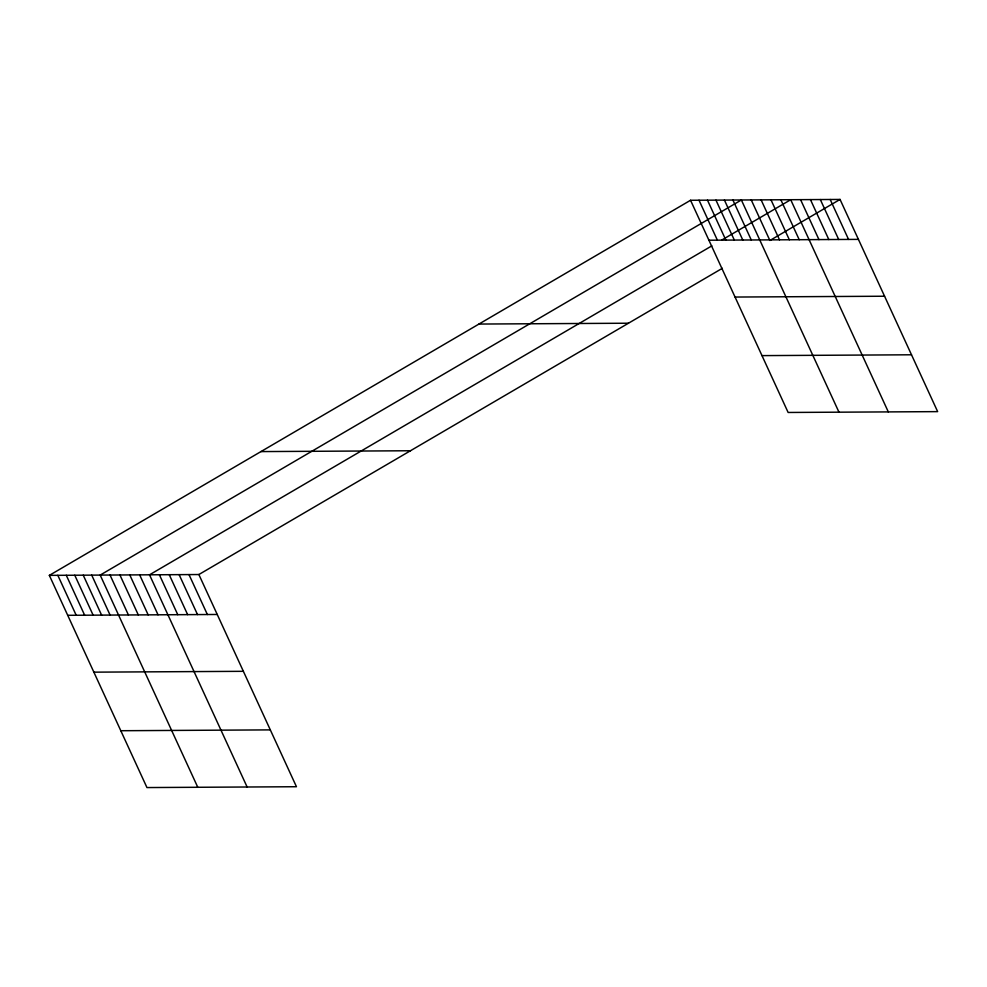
<?xml version="1.0" encoding="UTF-8"?>
<svg xmlns="http://www.w3.org/2000/svg" width="987" height="987" viewBox="0 0 987 987"><rect width="100%" height="100%" fill="white"/><g stroke="black" fill="none" stroke-linecap="round" stroke-linejoin="round"><path stroke-width="1.48" d="M49.35 575.372L198.868 574.533L296.458 786.725L146.952 787.564L49.35 575.372L690.542 200.275L840.048 199.436L937.65 411.628L788.132 412.467L690.542 200.275M711.837 245.862L149.53 574.816L247.12 786.997M721.855 240.001L790.71 199.719L888.312 411.9M198.868 574.533L722.361 268.291M769.946 240.458L840.048 199.436M708.913 240.211L858.419 239.372M735.056 297.05L884.562 296.223M478.942 324.057L628.46 323.218M761.989 355.616L911.507 354.789M260.938 451.59L410.456 450.751M67.721 615.308L217.239 614.469M93.864 672.159L243.382 671.32M120.796 730.725L270.315 729.886M830.19 199.497L848.561 239.434M820.32 199.547L838.691 239.483M810.45 199.608L828.821 239.545M800.58 199.658L818.951 239.594M780.84 199.769L799.211 239.705M770.983 199.818L789.341 239.767M761.113 199.88L779.483 239.816M751.243 199.929L769.613 239.878M838.975 412.184L741.373 199.991L100.18 575.088L197.782 787.281M732.897 200.04L751.267 239.977M724.433 200.09L742.792 240.026M715.957 200.127L734.328 240.075M707.482 200.176L725.852 240.112M699.006 200.225L717.376 240.162M188.998 574.594L207.369 614.531M179.128 574.644L197.499 614.58M169.258 574.705L187.629 614.642M159.388 574.755L177.759 614.691M139.66 574.866L158.031 614.802M129.79 574.928L148.161 614.864M119.92 574.977L138.291 614.913M110.05 575.039L128.421 614.975M91.717 575.137L110.088 615.074M83.241 575.187L101.612 615.123M74.765 575.236L93.136 615.172M66.289 575.273L84.66 615.222M57.826 575.322L76.196 615.259"/></g></svg>
